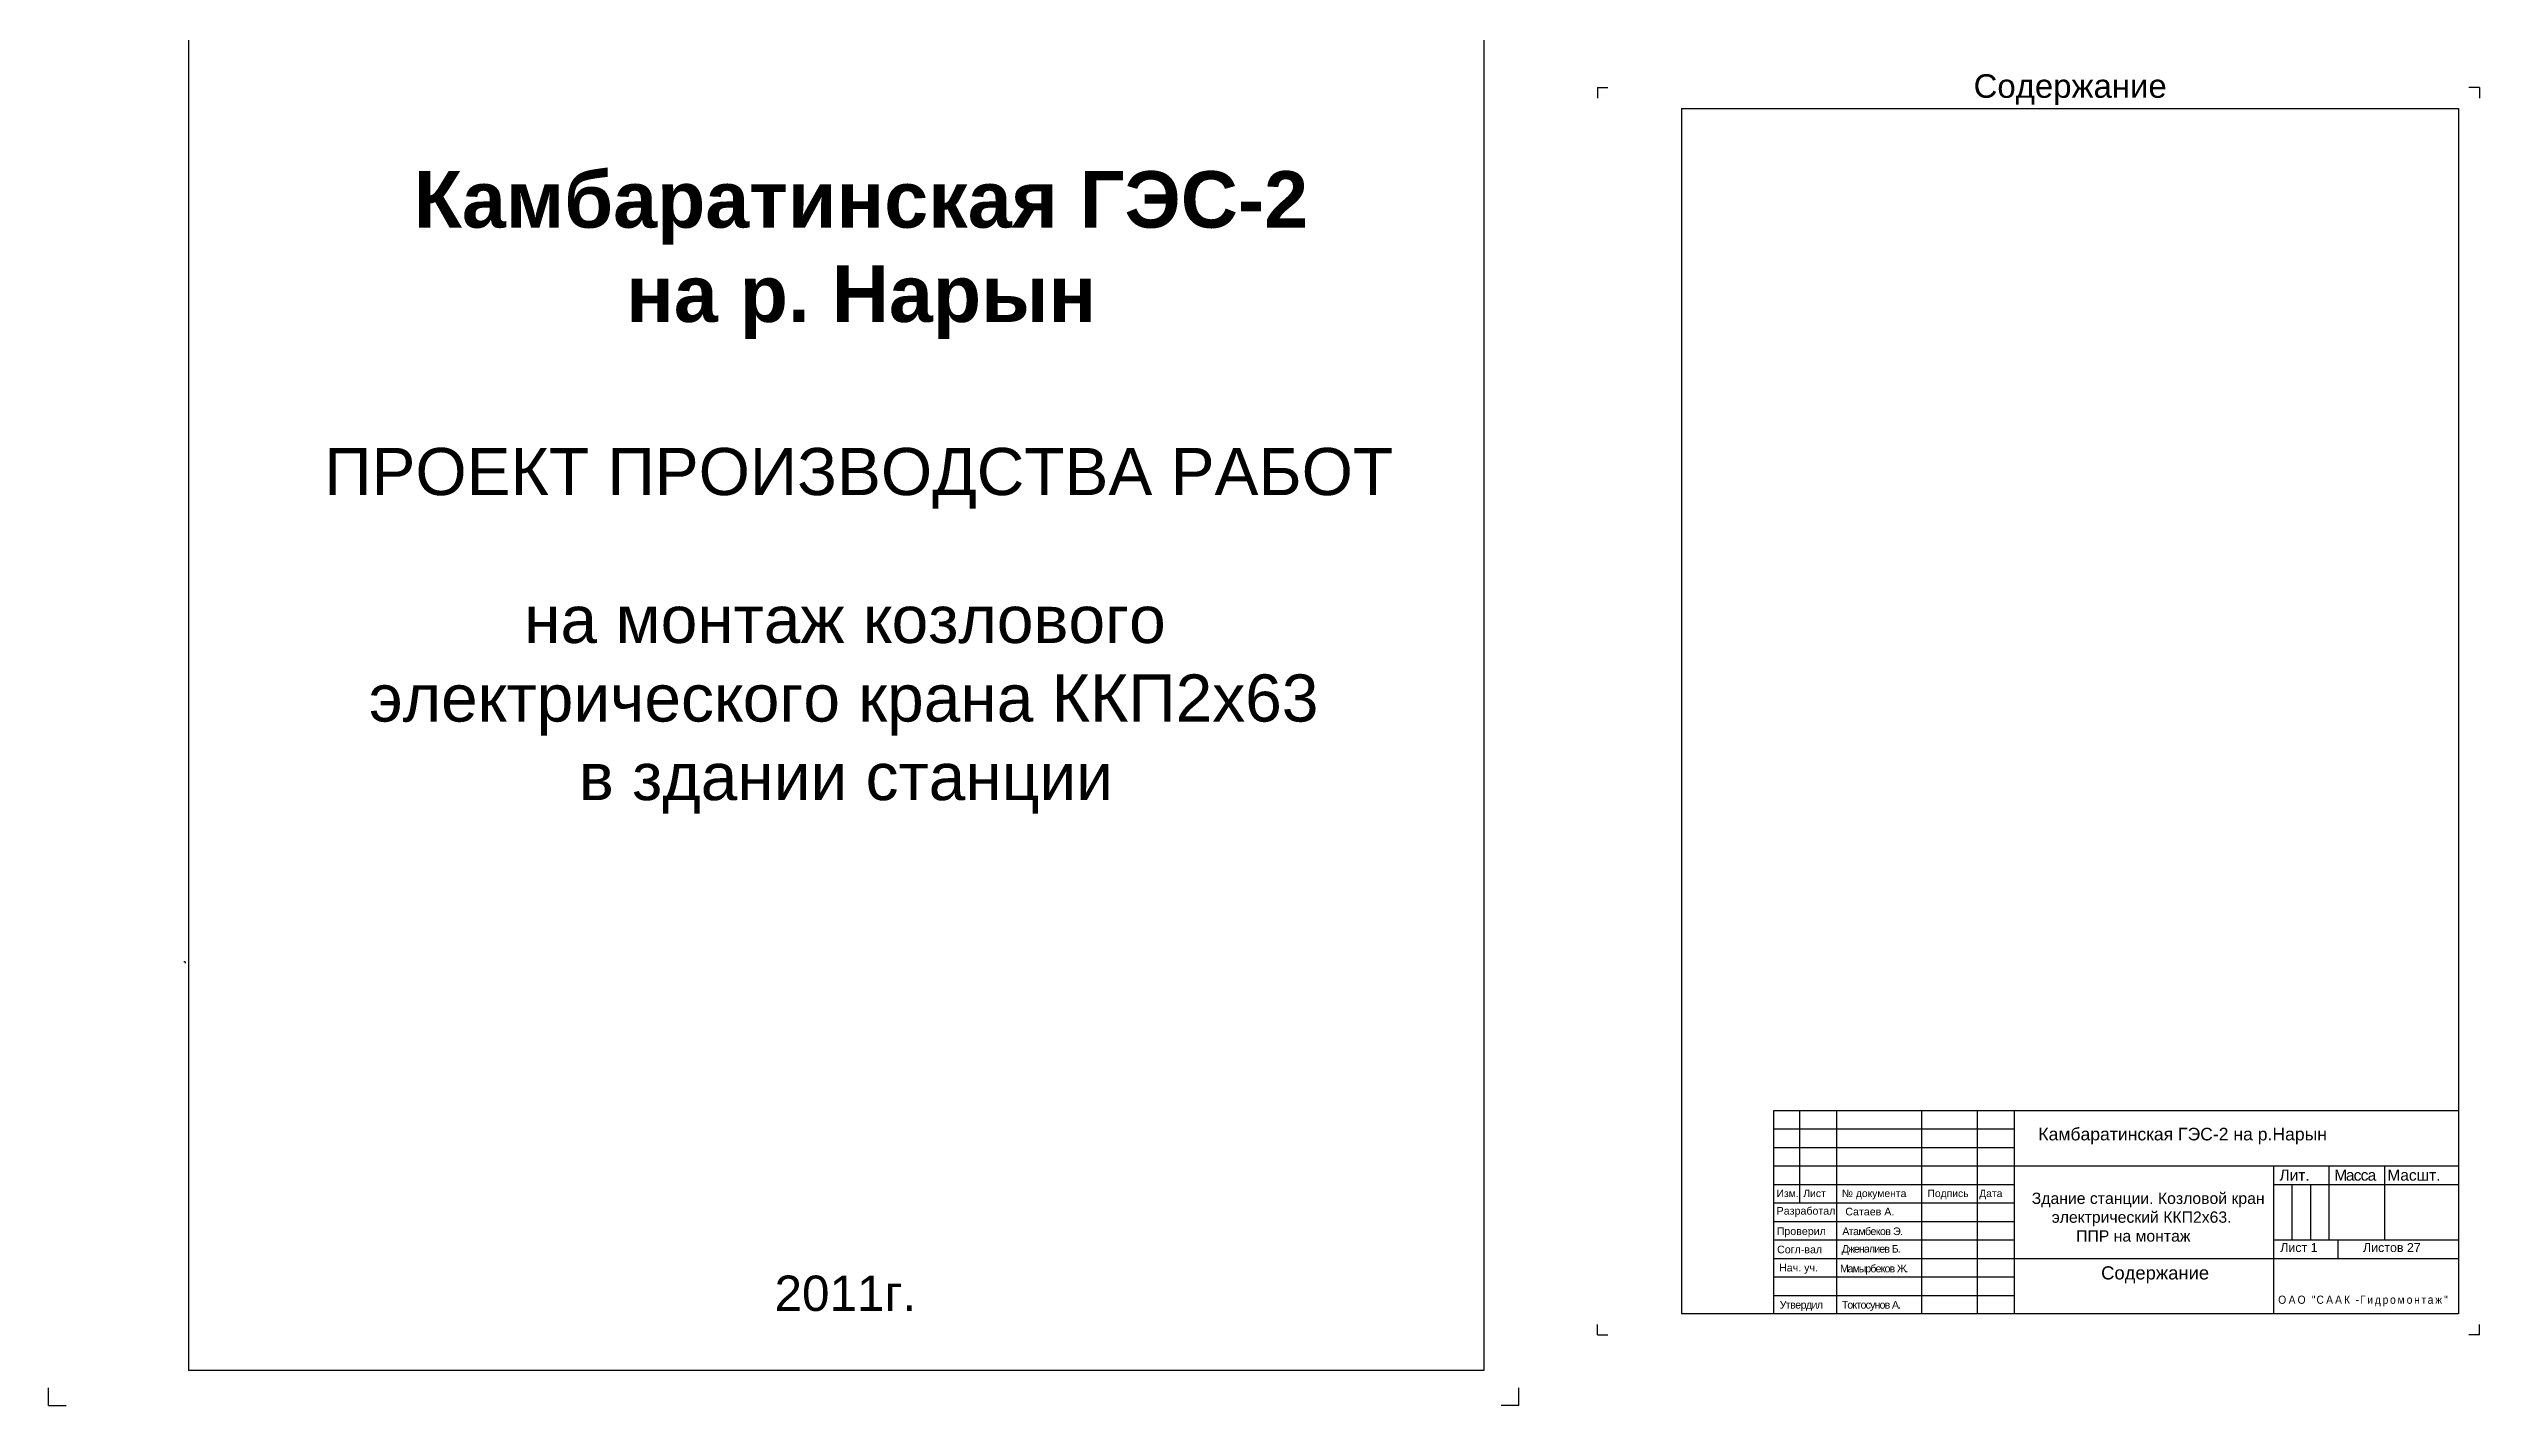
# Model space of a CAD drawing. Header units: millimetres. Extents: x 155577 to 993706, y -295114 to -113927.
# Drawn here: x 155577 to 207142, y -282929 to -254143 of the extents above; entities that cross this region are included whole.
import ezdxf

# ---------------------------------------------------------------- set-up
doc = ezdxf.new("R2010")
doc.units = ezdxf.units.MM
doc.styles.add('rom', font='times.ttf')
doc.styles.get("Standard").update_dxf_attribs({"font": 'arial.ttf'})

# ---------------------------------------------------------------- blocks, each defined once
blk = doc.blocks.new('A4')
at = {"color": 4}
for p, q in [((839180.34, -1943.12), (839180.34, -1945.62)), ((839180.34, -1943.12), (839182.84, -1943.12)), ((839390.34, -1943.12), (839387.84, -1943.12)), ((839390.34, -1943.12), (839390.34, -1945.62)), ((839180.34, -2240.12), (839180.34, -2237.62)), ((839390.34, -2240.12), (839390.34, -2237.62)), ((839180.34, -2240.12), (839182.84, -2240.12)), ((839390.34, -2240.12), (839387.84, -2240.12))]:
    blk.add_line(p, q, dxfattribs=at)
for p, q in [((839200.34, -1948.12), (839200.34, -2235.12)), ((839200.34, -1948.12), (839385.34, -1948.12)), ((839385.34, -1948.12), (839385.34, -2235.12)), ((839385.34, -2235.12), (839200.34, -2235.12))]:
    blk.add_line(p, q)

msp = doc.modelspace()

# ---------------------------------------------------------------- linework, layer by layer
for p, q in [((158472.907, -273520.57), (158447.907, -273520.57)), ((158472.907, -273520.57), (158472.907, -273545.57)), ((192175.258, -280987.857), (192175.258, -276670.75)), ((192175.258, -276670.75), (206696.437, -276670.75)), ((192724.708, -278633.072), (192724.708, -276670.75)), ((193509.637, -280987.857), (193509.637, -276670.75)), ((195314.972, -280987.857), (195314.972, -276670.75)), ((196492.365, -280987.857), (196492.365, -276670.75)), ((197277.294, -280987.857), (197277.294, -276670.75)), ((192175.258, -277063.214), (197277.294, -277063.214)), ((192175.258, -277455.679), (197277.294, -277455.679)), ((192175.258, -277848.143), (206696.437, -277848.143)), ((192175.258, -277848.143), (206696.437, -277848.143)), ((202771.794, -277848.143), (202771.794, -280987.857)), ((203949.187, -277848.143), (203949.187, -279418)), ((205126.58, -277848.143), (205126.58, -279418)), ((206696.437, -277744.617), (206696.437, -280987.857)), ((192175.258, -278240.607), (197277.294, -278240.607)), ((202771.794, -278240.607), (206696.437, -278240.607)), ((203164.258, -278240.607), (203164.258, -279418)), ((203556.723, -278240.607), (203556.723, -279418)), ((192175.258, -278633.072), (197277.294, -278633.072)), ((192175.258, -278633.072), (197277.294, -278633.072)), ((192175.258, -279025.536), (197277.294, -279025.536)), ((192175.258, -279025.536), (197277.294, -279025.536)), ((192175.258, -279418), (197277.294, -279418)), ((202771.794, -279418), (206696.437, -279418)), ((204142.67, -279418), (204142.67, -279810.464)), ((192175.258, -279810.464), (206696.437, -279810.464)), ((192175.258, -280202.929), (197277.294, -280202.929)), ((192175.258, -280202.929), (197277.294, -280202.929)), ((192175.258, -280595.393), (197277.294, -280595.393))]:
    msp.add_line(p, q)

# ---------------------------------------------------------------- block references
at = {"color": 4}
for p, xscale, yscale, zscale in [((-124462703.47, 49729.164), 148.5, 148.5, 148.5), ((-74582537.53, -81838.302), 89.10000000000582, 89.10000000000582, 89.1)]:
    msp.add_blockref('A4', p, dxfattribs=dict(at, xscale=xscale, yscale=yscale, zscale=zscale))

# ---------------------------------------------------------------- texts
at = {"attachment_point": 1}
for s, insert, char_height, width in [('Содержание', (196412.633, -254686.284), 500, 2705.03711), ('Камбаратинская ГЭС-2 на р.Нарын', (197786.248, -277039.685), 266.87572, 9245.64126), ('{\\H1.5x;Лит.}', (202900.565, -277925.881), 156.98572, 731.31139), ('{\\H1.5x;\\T0.9;Масса}', (204063.777, -277925.881), 156.98572, 731.31139), ('{\\H1.5x;Масшт.}', (205189.902, -277925.881), 156.98572, 731.31139), ('Изм.', (192232.143, -278352.179), 156.9857, 1845.05403), ('Лист', (192799.817, -278352.179), 156.9857, 1845.05403), ('{\\fArial|b0|i0|c204|p34;№ документа}', (193618.454, -278352.179), 156.98572, 1845.05403), ('Подпись ', (195433.904, -278352.179), 156.9857, 953.74202), ('Дата', (196531.417, -278352.179), 156.9857, 435.13342), ('\\pi61.384;Здание станции. Козловой кран \\P\\pi484.99;электрический ККП2х63.\\P\\pi1002.6;ППР на монтаж', (197584.034, -278415.374), 239.59969, 5069.98199), ('Разработал', (192233.983, -278720.141), 161.7298, 921.85758), ('Сатаев А.', (193691.794, -278736.526), 161.7298, 1586.04363), ('Проверил', (192235.815, -279151.758), 161.7298, 921.85758), ('{\\T0.9;Атамбеков Э}.', (193626.58, -279153.903), 161.72979, 1701.31632), ('Согл-вал', (192244.073, -279539.817), 161.7298, 921.85758), ('Нач. уч.', (192285.571, -279925.709), 161.7298, 1246.02258), ('{\\T0.85;Мамырбеков Ж\\T0.75;.}', (193578.208, -279943.871), 161.72979, 1861.28928), ('{\\T0.8;Дженалиев Б.}', (193614.486, -279526.426), 161.72979, 1697.87913), ('\\pi1174.2;Содержание', (197943.733, -279978.04), 279.53297, 4147.36615), ('Лист 1', (202918.242, -279485.618), 188.3829, 1292.95867), ('Листов 27', (204673.81, -279485.618), 188.3829, 1292.95867), ('  2011г.', (170394.75, -280175.08), 750, 6624.67663), ('{\\T0.9;Утвердил}', (192299.215, -280713.762), 161.72979, 921.85758), ('{\\T0.85;Токтосунов А.}', (193617.26, -280713.762), 161.72979, 1906.76167)]:
    msp.add_mtext(s, dxfattribs=dict(at, insert=insert, char_height=char_height, width=width))
at = {"lineweight": 70, "attachment_point": 1}
for s, insert, char_height, width in [('\\pi1288.7;{\\fArial|b1|i0|c204|p34;Камбаратинская ГЭС-2 \\P\\pi5794.1;на р. Нарын}', (162032.676, -256742.712), 1200, 21342.80919), ('ПРОЕКТ ПРОИЗВОДСТВА РАБОТ', (161422.885, -262615.501), 1000, 23024.15417), ('\\pi3494.7;на монтаж козлового \\P\\pi205.13;электрического крана ККП2х63 \\P\\pi4655.3;в здании станции', (162170.245, -265753.6), 1000, 20455.96912)]:
    msp.add_mtext(s, dxfattribs=dict(at, insert=insert, char_height=char_height, width=width))
at = {"linetype": 'Continuous', "insert": (204684.474, -280712.961), "char_height": 258.340685, "width": 3697.79128, "attachment_point": 5, "style": 'rom'}
msp.add_mtext('{\\fArial|b0|i0|c204|p34;\\H0.6733x;\\W0.9;\\T1.3;ОАО "СААК \\fArial|b0|i0|c0|p34;-\\fArial|b0|i0|c204|p34;Гидромонтаж\\fArial|b0|i0|c0|p34;"\\Fsimplex|c0;\\H1.485x;\\Q12;\\T1; }', dxfattribs=at)

doc.saveas('drawing.dxf')
